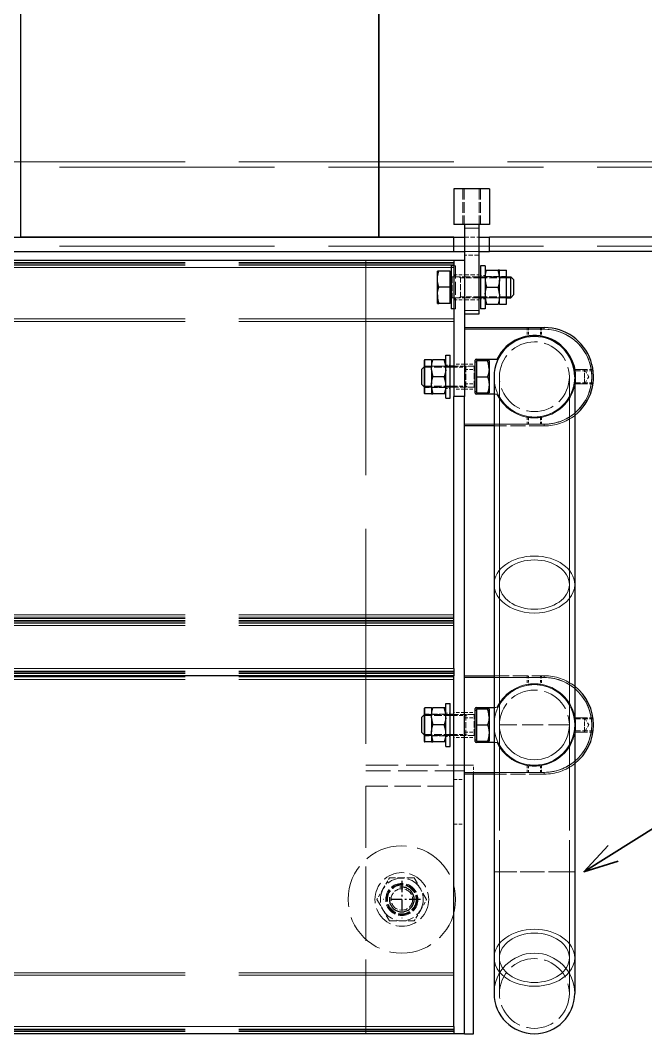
# Model space of a CAD drawing. Extents: x 5 to 836, y 5 to 589.
# Drawn here: x 312.1 to 347, y 75 to 131.6 of the extents above; entities that cross this region are included whole.
import ezdxf

# ---------------------------------------------------------------- set-up
doc = ezdxf.new("R2010")
doc.units = 0
for name, pattern in [('DASHDOT', [18.5, 12, -3, 0.5, -3]), ('DASHED', [15, 12, -3]), ('DASHSPACE', [30, 12, -18])]:
    doc.linetypes.add(name, pattern=pattern)

msp = doc.modelspace()

# ---------------------------------------------------------------- linework, layer by layer
at = {"color": 7, "lineweight": 25}
for p, q in [((312.101, 217.873), (312.101, 119.473)), ((332.091, 217.873), (332.091, 119.473)), ((332.101, 217.873), (332.101, 119.473)), ((338.291, 122.173), (336.291, 122.173)), ((336.291, 122.173), (336.291, 120.173)), ((338.291, 122.173), (338.291, 120.173)), ((338.291, 120.173), (336.291, 120.173)), ((336.891, 120.173), (336.891, 119.973)), ((337.691, 120.173), (337.691, 119.973)), ((256.291, 119.473), (336.291, 119.473)), ((332.091, 119.473), (312.101, 119.473)), ((336.291, 119.473), (332.101, 119.473)), ((336.291, 118.673), (336.291, 119.473)), ((336.291, 119.473), (336.891, 119.473)), ((336.891, 119.973), (336.891, 115.373)), ((337.691, 119.973), (337.691, 115.373)), ((337.691, 119.473), (338.291, 119.473)), ((338.291, 118.673), (338.291, 119.473)), ((520.491, 119.473), (338.291, 119.473)), ((256.291, 118.673), (336.291, 118.673)), ((336.291, 118.673), (336.891, 118.673)), ((337.691, 118.673), (338.291, 118.673)), ((521.291, 118.673), (338.291, 118.673)), ((336.291, 118.173), (256.291, 118.173)), ((336.291, 117.873), (336.141, 117.873)), ((336.141, 117.873), (336.141, 115.473)), ((336.891, 118.173), (336.291, 118.173)), ((336.291, 118.173), (336.291, 110.573)), ((336.891, 118.173), (336.891, 110.573)), ((338.041, 117.873), (337.791, 117.873)), ((337.791, 117.873), (337.791, 115.473)), ((338.041, 117.873), (338.041, 115.473)), ((335.453, 117.573), (335.373, 117.573)), ((335.373, 117.572), (335.373, 117.573)), ((335.373, 116.241), (335.373, 117.572)), ((336.081, 117.573), (335.453, 117.573)), ((336.081, 116.673), (336.081, 117.573)), ((336.141, 117.504), (336.081, 117.504)), ((337.691, 117.258), (337.791, 117.258)), ((338.041, 117.623), (338.123, 117.623)), ((338.123, 117.623), (338.759, 117.623)), ((338.841, 117.623), (338.759, 117.623)), ((338.841, 117.623), (339.206, 117.623)), ((338.841, 117.232), (338.841, 117.623)), ((338.841, 117.232), (338.841, 117.148)), ((339.241, 115.758), (339.241, 117.588)), ((339.241, 117.258), (339.466, 117.258)), ((339.466, 116.087), (339.466, 117.258)), ((339.641, 117.083), (339.466, 117.258)), ((336.081, 116.673), (335.453, 116.673)), ((336.081, 115.773), (336.081, 116.673)), ((338.123, 116.673), (338.759, 116.673)), ((338.841, 117.148), (338.841, 117.063)), ((338.841, 116.282), (338.841, 117.063)), ((339.641, 116.262), (339.641, 117.083)), ((335.373, 115.773), (335.373, 116.241)), ((337.691, 116.087), (337.791, 116.087)), ((338.841, 116.282), (338.841, 116.198)), ((338.841, 116.198), (338.841, 116.113)), ((338.841, 115.723), (338.841, 116.113)), ((339.241, 116.087), (339.466, 116.087)), ((339.641, 116.262), (339.466, 116.087)), ((335.373, 115.773), (335.453, 115.773)), ((335.373, 115.773), (335.373, 115.773)), ((336.081, 115.773), (335.453, 115.773)), ((336.141, 115.841), (336.081, 115.841)), ((338.041, 115.723), (338.123, 115.723)), ((338.123, 115.723), (338.759, 115.723)), ((338.841, 115.723), (338.759, 115.723)), ((338.841, 115.723), (339.206, 115.723)), ((336.291, 115.473), (336.141, 115.473)), ((337.691, 115.173), (336.891, 115.173)), ((337.691, 115.373), (337.691, 115.173)), ((338.041, 115.473), (337.791, 115.473)), ((336.891, 114.423), (341.341, 114.423)), ((335.841, 112.873), (336.091, 112.873)), ((335.841, 110.473), (335.841, 112.873)), ((336.091, 110.473), (336.091, 112.873)), ((334.491, 112.083), (334.641, 112.233)), ((334.641, 112.588), (334.641, 110.758)), ((335.041, 112.623), (334.676, 112.623)), ((335.041, 112.623), (335.041, 112.232)), ((335.041, 112.623), (335.123, 112.623)), ((335.041, 112.148), (335.041, 112.232)), ((335.041, 112.063), (335.041, 112.148)), ((335.759, 112.623), (335.123, 112.623)), ((335.841, 112.623), (335.759, 112.623)), ((336.291, 112.258), (336.091, 112.258)), ((337.491, 110.748), (337.491, 112.598)), ((337.491, 112.504), (337.551, 112.504)), ((337.541, 112.648), (338.676, 112.648)), ((337.551, 112.573), (338.178, 112.573)), ((337.551, 112.573), (337.551, 111.673)), ((338.258, 112.573), (338.178, 112.573)), ((338.259, 112.572), (338.258, 112.573)), ((338.259, 112.572), (338.259, 112.104)), ((338.259, 112.104), (338.259, 110.773)), ((334.491, 112.083), (334.491, 111.262)), ((335.041, 112.063), (335.041, 111.282)), ((335.759, 111.673), (335.123, 111.673)), ((337.551, 111.673), (338.178, 111.673)), ((337.551, 111.673), (337.551, 110.773)), ((338.541, 111.673), (338.541, 100.064)), ((343.041, 111.673), (343.041, 100.064)), ((334.491, 111.262), (334.641, 111.112)), ((335.041, 111.198), (335.041, 111.282)), ((335.041, 111.113), (335.041, 111.198)), ((335.041, 111.113), (335.041, 110.723)), ((336.291, 111.087), (336.091, 111.087)), ((335.041, 110.723), (334.676, 110.723)), ((335.041, 110.723), (335.123, 110.723)), ((335.759, 110.723), (335.123, 110.723)), ((335.841, 110.723), (335.759, 110.723)), ((335.841, 110.473), (336.091, 110.473)), ((336.291, 95.373), (336.291, 110.573)), ((336.891, 110.573), (336.291, 110.573)), ((336.891, 74.973), (336.891, 110.573)), ((337.491, 110.841), (337.551, 110.841)), ((338.541, 110.698), (337.541, 110.698)), ((337.551, 110.773), (338.178, 110.773)), ((338.178, 110.773), (338.258, 110.773)), ((338.259, 110.773), (338.258, 110.773)), ((338.541, 108.923), (336.891, 108.923)), ((338.541, 100.064), (338.541, 92.223)), ((343.041, 100.064), (343.041, 92.223)), ((336.291, 95.373), (336.291, 94.973)), ((336.291, 94.973), (256.291, 94.973)), ((336.291, 75.373), (336.291, 94.973)), ((336.891, 94.973), (338.541, 94.973)), ((335.841, 93.423), (336.091, 93.423)), ((335.841, 91.023), (335.841, 93.423)), ((336.091, 91.023), (336.091, 93.423)), ((334.641, 93.138), (334.641, 91.308)), ((335.041, 93.173), (334.676, 93.173)), ((335.041, 93.173), (335.041, 92.782)), ((335.041, 93.173), (335.123, 93.173)), ((335.759, 93.173), (335.123, 93.173)), ((335.841, 93.173), (335.759, 93.173)), ((337.491, 91.298), (337.491, 93.148)), ((337.491, 93.054), (337.551, 93.054)), ((337.541, 93.198), (338.541, 93.198)), ((337.551, 93.123), (338.178, 93.123)), ((337.551, 93.123), (337.551, 92.223)), ((338.258, 93.123), (338.178, 93.123)), ((338.259, 93.122), (338.258, 93.123)), ((338.259, 93.122), (338.259, 92.654)), ((334.491, 92.633), (334.641, 92.783)), ((334.491, 92.633), (334.491, 91.812)), ((335.041, 92.698), (335.041, 92.782)), ((335.041, 92.613), (335.041, 92.698)), ((335.041, 92.613), (335.041, 91.832)), ((336.291, 92.808), (336.091, 92.808)), ((338.259, 92.654), (338.259, 91.323)), ((334.491, 91.812), (334.641, 91.662)), ((335.041, 91.748), (335.041, 91.832)), ((335.041, 91.663), (335.041, 91.748)), ((335.759, 92.223), (335.123, 92.223)), ((337.551, 92.223), (338.178, 92.223)), ((337.551, 92.223), (337.551, 91.323)), ((338.541, 92.223), (338.541, 79.214)), ((343.041, 92.223), (343.041, 79.214)), ((335.041, 91.273), (334.676, 91.273)), ((335.041, 91.663), (335.041, 91.273)), ((335.041, 91.273), (335.123, 91.273)), ((335.759, 91.273), (335.123, 91.273)), ((335.841, 91.273), (335.759, 91.273)), ((336.291, 91.637), (336.091, 91.637)), ((337.491, 91.391), (337.551, 91.391)), ((338.541, 91.248), (337.541, 91.248)), ((337.551, 91.323), (338.178, 91.323)), ((338.178, 91.323), (338.258, 91.323)), ((338.259, 91.323), (338.258, 91.323)), ((335.841, 91.023), (336.091, 91.023)), ((338.541, 89.473), (336.891, 89.473)), ((337.391, 74.973), (337.391, 89.473)), ((338.541, 79.214), (338.541, 77.223)), ((343.041, 79.214), (343.041, 77.223)), ((336.291, 75.373), (336.291, 74.973)), ((336.291, 74.973), (256.291, 74.973)), ((336.891, 74.973), (336.291, 74.973)), ((336.891, 74.973), (337.391, 74.973))]:
    msp.add_line(p, q, dxfattribs=at)
at = {"color": 7, "linetype": 'DASHED', "lineweight": 9}
for p, q in [((516.291, 123.673), (76.291, 123.673)), ((521.291, 123.373), (171.291, 123.373)), ((521.291, 118.973), (171.291, 118.973)), ((336.291, 118.056), (256.291, 118.056)), ((336.291, 117.973), (256.291, 117.973)), ((336.291, 117.914), (256.291, 117.914)), ((336.291, 117.773), (256.291, 117.773)), ((331.391, 118.173), (331.391, 88.808)), ((336.291, 114.909), (256.291, 114.909)), ((336.291, 114.768), (256.291, 114.768)), ((338.841, 100.064), (338.841, 79.214)), ((342.741, 100.064), (342.741, 79.214)), ((336.291, 98.378), (256.291, 98.378)), ((336.291, 98.237), (256.291, 98.237)), ((336.291, 98.173), (256.291, 98.173)), ((336.291, 98.056), (256.291, 98.056)), ((336.291, 97.973), (256.291, 97.973)), ((336.291, 97.914), (256.291, 97.914)), ((336.291, 97.773), (256.291, 97.773)), ((336.291, 97.773), (256.291, 97.773)), ((336.291, 95.373), (256.291, 95.373)), ((336.291, 95.231), (256.291, 95.231)), ((336.291, 95.173), (256.291, 95.173)), ((336.291, 95.09), (256.291, 95.09)), ((336.291, 94.909), (256.291, 94.909)), ((336.291, 94.768), (256.291, 94.768)), ((336.291, 78.378), (256.291, 78.378)), ((336.291, 78.237), (256.291, 78.237)), ((336.291, 75.373), (256.291, 75.373)), ((336.291, 75.231), (256.291, 75.231)), ((336.291, 75.173), (256.291, 75.173)), ((336.291, 75.09), (256.291, 75.09))]:
    msp.add_line(p, q, dxfattribs=at)
at = {"color": 7, "linetype": 'DASHED', "lineweight": 9, "ltscale": 0.05}
for p, q in [((336.791, 122.173), (336.791, 120.173)), ((336.872, 122.173), (336.872, 120.173)), ((337.71, 122.173), (337.71, 120.173)), ((337.791, 122.173), (337.791, 120.173))]:
    msp.add_line(p, q, dxfattribs=at)
at = {"color": 7, "linetype": 'DASHED', "lineweight": 9, "ltscale": 0.02}
for p, q in [((337.691, 119.973), (336.891, 119.973)), ((336.891, 119.473), (337.691, 119.473)), ((336.891, 118.673), (337.691, 118.673)), ((337.691, 118.673), (336.891, 118.673)), ((337.691, 118.473), (336.891, 118.473)), ((336.891, 117.373), (337.691, 117.373)), ((336.891, 117.373), (337.691, 117.373)), ((336.891, 115.973), (337.691, 115.973)), ((336.891, 115.973), (337.691, 115.973)), ((337.691, 115.373), (336.891, 115.373))]:
    msp.add_line(p, q, dxfattribs=at)
at = {"color": 7, "lineweight": 9}
for p, q in [((337.691, 119.973), (336.891, 119.973)), ((336.141, 117.773), (256.441, 117.773)), ((337.791, 117.2), (337.691, 117.2)), ((339.206, 115.723), (339.206, 117.623)), ((339.466, 117.2), (339.241, 117.2)), ((339.524, 117.2), (339.466, 117.2)), ((337.791, 116.146), (337.691, 116.146)), ((339.466, 116.146), (339.241, 116.146)), ((339.524, 116.146), (339.466, 116.146)), ((337.691, 115.373), (336.891, 115.373)), ((341.341, 114.423), (341.341, 114.323)), ((336.891, 114.323), (341.341, 114.323)), ((334.607, 112.2), (334.641, 112.2)), ((334.676, 112.623), (334.676, 110.723)), ((336.091, 112.2), (336.291, 112.2)), ((334.607, 111.146), (334.641, 111.146)), ((336.091, 111.146), (336.291, 111.146)), ((338.541, 109.023), (336.891, 109.023)), ((336.291, 95.373), (256.291, 95.373)), ((336.891, 94.873), (338.541, 94.873)), ((334.676, 93.173), (334.676, 91.273)), ((334.607, 92.75), (334.641, 92.75)), ((336.091, 92.75), (336.291, 92.75)), ((334.607, 91.696), (334.641, 91.696)), ((336.091, 91.696), (336.291, 91.696)), ((338.541, 89.573), (336.891, 89.573)), ((336.291, 75.373), (256.291, 75.373))]:
    msp.add_line(p, q, dxfattribs=at)
at = {"color": 7, "linetype": 'DASHED', "lineweight": 9, "ltscale": 0.00375}
msp.add_line((336.291, 117.773), (336.141, 117.773), dxfattribs=at)
at = {"color": 7, "linetype": 'DASHED', "lineweight": 9, "ltscale": 0.0025}
for p, q in [((336.391, 117.873), (336.291, 117.873)), ((336.391, 115.473), (336.291, 115.473)), ((341.341, 114.423), (341.341, 114.323)), ((341.341, 108.923), (341.341, 109.023)), ((341.341, 108.923), (341.341, 109.023)), ((341.341, 94.973), (341.341, 94.873)), ((341.341, 94.973), (341.341, 94.873)), ((341.341, 89.473), (341.341, 89.573)), ((341.341, 89.473), (341.341, 89.573))]:
    msp.add_line(p, q, dxfattribs=at)
at = {"color": 7, "linetype": 'DASHED', "lineweight": 9, "ltscale": 0.06}
msp.add_line((336.391, 117.873), (336.391, 115.473), dxfattribs=at)
at = {"color": 7, "linetype": 'DASHED', "lineweight": 9, "ltscale": 0.00625}
for p, q in [((336.391, 117.323), (336.141, 117.323)), ((338.041, 117.323), (337.791, 117.323)), ((336.391, 116.023), (336.141, 116.023)), ((338.041, 116.023), (337.791, 116.023)), ((335.841, 112.323), (336.091, 112.323)), ((335.841, 111.023), (336.091, 111.023)), ((335.841, 92.873), (336.091, 92.873)), ((335.841, 91.573), (336.091, 91.573))]:
    msp.add_line(p, q, dxfattribs=at)
at = {"color": 7, "linetype": 'DASHED', "lineweight": 9, "ltscale": 0.029268}
for p, q in [((336.201, 117.258), (336.201, 116.087)), ((336.201, 117.258), (336.201, 116.087)), ((339.466, 116.087), (339.466, 117.258)), ((334.666, 112.258), (334.666, 111.087)), ((334.666, 112.258), (334.666, 111.087)), ((337.431, 111.087), (337.431, 112.258)), ((337.431, 111.087), (337.431, 112.258)), ((334.666, 92.808), (334.666, 91.637)), ((334.666, 92.808), (334.666, 91.637)), ((337.431, 91.637), (337.431, 92.808)), ((337.431, 91.637), (337.431, 92.808))]:
    msp.add_line(p, q, dxfattribs=at)
at = {"color": 7, "linetype": 'DASHED', "lineweight": 9, "ltscale": 0.03725}
for p, q in [((336.201, 117.258), (337.691, 117.258)), ((336.201, 116.087), (337.691, 116.087))]:
    msp.add_line(p, q, dxfattribs=at)
at = {"color": 7, "linetype": 'DASHED', "lineweight": 9, "ltscale": 0.015}
for p, q in [((336.291, 117.373), (336.891, 117.373)), ((336.291, 117.373), (336.891, 117.373)), ((336.291, 115.973), (336.891, 115.973)), ((336.291, 115.973), (336.891, 115.973)), ((336.891, 112.373), (336.291, 112.373)), ((336.891, 112.373), (336.291, 112.373)), ((336.891, 112.373), (337.491, 112.373)), ((336.891, 112.373), (337.491, 112.373)), ((336.891, 112.073), (337.491, 112.073)), ((336.891, 110.973), (336.291, 110.973)), ((336.891, 110.973), (336.291, 110.973)), ((336.891, 111.273), (337.491, 111.273)), ((336.891, 110.973), (337.491, 110.973)), ((336.891, 110.973), (337.491, 110.973)), ((336.891, 92.923), (336.291, 92.923)), ((336.891, 92.923), (336.291, 92.923)), ((336.891, 92.923), (337.491, 92.923)), ((336.891, 92.923), (337.491, 92.923)), ((336.891, 92.623), (337.491, 92.623)), ((336.891, 91.823), (337.491, 91.823)), ((336.891, 91.523), (336.291, 91.523)), ((336.891, 91.523), (336.291, 91.523)), ((336.891, 91.523), (337.491, 91.523)), ((336.891, 91.523), (337.491, 91.523)), ((336.291, 89.181), (336.891, 89.181)), ((336.291, 86.681), (336.891, 86.681))]:
    msp.add_line(p, q, dxfattribs=at)
at = {"color": 7, "linetype": 'DASHED', "lineweight": 9, "ltscale": 0.002927}
for p, q in [((336.671, 117.2), (336.569, 117.258)), ((336.671, 117.2), (336.569, 117.258)), ((336.671, 116.146), (336.569, 116.087)), ((336.671, 116.146), (336.569, 116.087)), ((336.961, 112.2), (337.062, 112.258)), ((336.961, 112.2), (337.062, 112.258)), ((336.961, 111.146), (337.062, 111.087)), ((336.961, 111.146), (337.062, 111.087)), ((336.961, 92.75), (337.062, 92.808)), ((336.961, 92.75), (337.062, 92.808)), ((336.961, 91.696), (337.062, 91.637)), ((336.961, 91.696), (337.062, 91.637))]:
    msp.add_line(p, q, dxfattribs=at)
at = {"color": 7, "linetype": 'DASHED', "lineweight": 9, "ltscale": 0.001791}
for p, q in [((336.671, 117.186), (336.671, 117.258)), ((336.961, 111.159), (336.961, 111.087)), ((336.961, 91.709), (336.961, 91.637))]:
    msp.add_line(p, q, dxfattribs=at)
at = {"color": 7, "linetype": 'DASHED', "lineweight": 9, "ltscale": 0.0255}
for p, q in [((337.691, 117.2), (336.671, 117.2)), ((337.691, 116.146), (336.671, 116.146))]:
    msp.add_line(p, q, dxfattribs=at)
at = {"color": 7, "linetype": 'DASHED', "lineweight": 9, "ltscale": 0.03625}
for p, q in [((337.791, 117.258), (339.241, 117.258)), ((339.241, 117.2), (337.791, 117.2)), ((339.241, 116.146), (337.791, 116.146)), ((337.791, 116.087), (339.241, 116.087))]:
    msp.add_line(p, q, dxfattribs=at)
at = {"color": 7, "linetype": 'DASHED', "lineweight": 9, "ltscale": 0.03}
for p, q in [((338.041, 117.273), (339.241, 117.273)), ((338.041, 116.073), (339.241, 116.073)), ((335.841, 112.273), (334.641, 112.273)), ((335.841, 111.073), (334.641, 111.073)), ((335.841, 92.823), (334.641, 92.823)), ((335.841, 91.623), (334.641, 91.623))]:
    msp.add_line(p, q, dxfattribs=at)
at = {"color": 7, "linetype": 'DASHED', "lineweight": 9, "ltscale": 0.011875}
for p, q in [((338.841, 117.148), (338.841, 117.623)), ((338.841, 115.723), (338.841, 116.198)), ((335.041, 112.623), (335.041, 112.148)), ((335.041, 111.198), (335.041, 110.723)), ((335.041, 93.173), (335.041, 92.698)), ((335.041, 91.748), (335.041, 91.273))]:
    msp.add_line(p, q, dxfattribs=at)
at = {"color": 7, "linetype": 'DASHED', "lineweight": 9, "ltscale": 0.0475}
for p, q in [((339.206, 115.723), (339.206, 117.623)), ((334.676, 112.623), (334.676, 110.723)), ((334.676, 93.173), (334.676, 91.273))]:
    msp.add_line(p, q, dxfattribs=at)
at = {"color": 7, "linetype": 'DASHED', "lineweight": 9, "ltscale": 0.015685}
msp.add_line((336.081, 116.673), (335.453, 116.673), dxfattribs=at)
at = {"color": 7, "linetype": 'DASHED', "lineweight": 9, "ltscale": 0.027477}
for p, q in [((336.671, 116.087), (336.671, 117.186)), ((336.961, 112.258), (336.961, 111.159)), ((336.961, 92.808), (336.961, 91.709))]:
    msp.add_line(p, q, dxfattribs=at)
at = {"color": 7, "linetype": 'DASHED', "lineweight": 9, "ltscale": 0.015901}
for p, q in [((338.123, 116.673), (338.759, 116.673)), ((335.759, 111.673), (335.123, 111.673)), ((335.759, 92.223), (335.123, 92.223))]:
    msp.add_line(p, q, dxfattribs=at)
at = {"color": 7, "linetype": 'DASHED', "lineweight": 9, "ltscale": 0.012126}
for p, q in [((340.391, 114.423), (340.391, 113.938)), ((341.191, 114.423), (341.191, 113.938)), ((340.391, 109.408), (340.391, 108.923)), ((341.191, 109.408), (341.191, 108.923)), ((340.391, 94.973), (340.391, 94.488)), ((341.191, 94.973), (341.191, 94.488)), ((340.391, 89.958), (340.391, 89.473)), ((341.191, 89.958), (341.191, 89.473))]:
    msp.add_line(p, q, dxfattribs=at)
at = {"color": 7, "linetype": 'DASHED', "lineweight": 9, "ltscale": 0.011854}
for p, q in [((340.458, 114.423), (340.458, 113.949)), ((341.123, 114.423), (341.123, 113.949)), ((340.458, 94.973), (340.458, 94.499)), ((341.123, 94.973), (341.123, 94.499))]:
    msp.add_line(p, q, dxfattribs=at)
at = {"color": 7, "linetype": 'DASHED', "lineweight": 9, "ltscale": 0.11125}
for p, q in [((341.341, 114.323), (336.891, 114.323)), ((341.341, 109.023), (336.891, 109.023)), ((341.341, 94.873), (336.891, 94.873)), ((341.341, 89.573), (336.891, 89.573))]:
    msp.add_line(p, q, dxfattribs=at)
at = {"color": 7, "linetype": 'DASHED', "lineweight": 9, "ltscale": 5.80737e-05}
for p, q in [((340.391, 113.938), (340.393, 113.938)), ((341.191, 113.938), (341.188, 113.938))]:
    msp.add_line(p, q, dxfattribs=at)
at = {"color": 7, "linetype": 'DASHED', "lineweight": 9, "ltscale": 0.000883668}
msp.add_line((334.641, 112.233), (334.666, 112.258), dxfattribs=at)
at = {"color": 7, "linetype": 'DASHED', "lineweight": 9, "ltscale": 0.000624084}
for p, q in [((334.641, 112.2), (334.666, 112.2)), ((334.641, 111.146), (334.666, 111.146)), ((334.641, 92.75), (334.666, 92.75)), ((334.641, 91.696), (334.666, 91.696))]:
    msp.add_line(p, q, dxfattribs=at)
at = {"color": 7, "linetype": 'DASHED', "lineweight": 9, "ltscale": 0.035625}
for p, q in [((336.091, 112.258), (334.666, 112.258)), ((334.666, 112.2), (336.091, 112.2)), ((334.666, 111.146), (336.091, 111.146)), ((336.091, 111.087), (334.666, 111.087)), ((336.091, 92.808), (334.666, 92.808)), ((334.666, 92.75), (336.091, 92.75)), ((334.666, 91.696), (336.091, 91.696)), ((336.091, 91.637), (334.666, 91.637))]:
    msp.add_line(p, q, dxfattribs=at)
at = {"color": 7, "linetype": 'DASHED', "lineweight": 9, "ltscale": 0.0285}
for p, q in [((337.431, 112.258), (336.291, 112.258)), ((337.431, 111.087), (336.291, 111.087)), ((337.431, 92.808), (336.291, 92.808)), ((337.431, 91.637), (336.291, 91.637))]:
    msp.add_line(p, q, dxfattribs=at)
at = {"color": 7, "linetype": 'DASHED', "lineweight": 9, "ltscale": 0.01675}
for p, q in [((336.291, 112.2), (336.961, 112.2)), ((336.291, 111.146), (336.961, 111.146)), ((336.291, 92.75), (336.961, 92.75)), ((336.291, 91.696), (336.961, 91.696))]:
    msp.add_line(p, q, dxfattribs=at)
at = {"color": 7, "linetype": 'DASHED', "lineweight": 9, "ltscale": 0.015684}
for p, q in [((337.551, 111.673), (338.178, 111.673)), ((337.551, 92.223), (338.178, 92.223))]:
    msp.add_line(p, q, dxfattribs=at)
at = {"color": 7, "linetype": 'DASHED', "lineweight": 9, "ltscale": 0.290208}
for p, q in [((338.841, 111.673), (338.841, 100.064)), ((342.741, 111.673), (342.741, 100.064))]:
    msp.add_line(p, q, dxfattribs=at)
at = {"color": 7, "linetype": 'DASHED', "lineweight": 9, "ltscale": 0.013376}
for p, q in [((343.056, 112.073), (343.591, 112.073)), ((343.056, 111.273), (343.591, 111.273)), ((343.056, 92.623), (343.591, 92.623)), ((343.056, 91.823), (343.591, 91.823))]:
    msp.add_line(p, q, dxfattribs=at)
at = {"color": 7, "linetype": 'DASHED', "lineweight": 9, "ltscale": 0.025145}
for p, q in [((343.056, 112.073), (344.061, 112.073)), ((343.056, 111.273), (344.061, 111.273)), ((343.056, 92.623), (344.061, 92.623)), ((343.056, 91.823), (344.061, 91.823))]:
    msp.add_line(p, q, dxfattribs=at)
at = {"color": 7, "linetype": 'DASHED', "lineweight": 9, "ltscale": 0.0251}
for p, q in [((343.067, 112.005), (344.071, 112.005)), ((343.067, 111.34), (344.071, 111.34)), ((343.067, 92.555), (344.071, 92.555)), ((343.067, 91.89), (344.071, 91.89))]:
    msp.add_line(p, q, dxfattribs=at)
at = {"color": 7, "linetype": 'DASHED', "lineweight": 9, "ltscale": 0.018776}
for p, q in [((343.591, 111.322), (343.591, 112.073)), ((343.591, 111.273), (343.591, 112.024)), ((343.591, 91.872), (343.591, 92.623)), ((343.591, 91.823), (343.591, 92.574))]:
    msp.add_line(p, q, dxfattribs=at)
at = {"color": 7, "linetype": 'DASHED', "lineweight": 9, "ltscale": 0.011547}
for p, q in [((343.822, 111.673), (343.591, 112.073)), ((343.822, 111.673), (343.591, 111.273)), ((343.822, 92.223), (343.591, 92.623)), ((343.822, 92.223), (343.591, 91.823))]:
    msp.add_line(p, q, dxfattribs=at)
at = {"color": 7, "linetype": 'DASHED', "lineweight": 9, "ltscale": 0.000883937}
msp.add_line((334.641, 111.112), (334.666, 111.087), dxfattribs=at)
at = {"color": 7, "linetype": 'DASHED', "lineweight": 9, "ltscale": 0.003383}
for p, q in [((338.676, 110.698), (338.541, 110.698)), ((338.541, 93.198), (338.676, 93.198)), ((338.676, 91.248), (338.541, 91.248))]:
    msp.add_line(p, q, dxfattribs=at)
at = {"color": 7, "linetype": 'DASHED', "lineweight": 9, "ltscale": 0.430125}
for p, q in [((338.841, 110.55), (338.841, 93.345)), ((342.741, 110.55), (342.741, 93.345))]:
    msp.add_line(p, q, dxfattribs=at)
at = {"color": 7, "linetype": 'DASHED', "lineweight": 9, "ltscale": 0.011853}
for p, q in [((340.458, 109.397), (340.458, 108.923)), ((341.123, 109.397), (341.123, 108.923)), ((340.458, 89.947), (340.458, 89.473)), ((341.123, 89.947), (341.123, 89.473))]:
    msp.add_line(p, q, dxfattribs=at)
at = {"color": 7, "linetype": 'DASHED', "lineweight": 9, "ltscale": 0.07}
for p, q in [((341.341, 109.023), (338.541, 109.023)), ((341.341, 108.923), (338.541, 108.923)), ((338.541, 94.973), (341.341, 94.973)), ((338.541, 94.873), (341.341, 94.873)), ((341.341, 89.573), (338.541, 89.573)), ((341.341, 89.473), (338.541, 89.473))]:
    msp.add_line(p, q, dxfattribs=at)
at = {"color": 7, "linetype": 'DASHED', "lineweight": 9, "ltscale": 0.001951}
for p, q in [((336.291, 95.295), (336.291, 95.373)), ((336.291, 75.295), (336.291, 75.373))]:
    msp.add_line(p, q, dxfattribs=at)
at = {"color": 7, "linetype": 'DASHED', "lineweight": 9, "ltscale": 0.00019207}
for p, q in [((336.291, 94.973), (336.291, 94.98)), ((336.291, 74.973), (336.291, 74.98))]:
    msp.add_line(p, q, dxfattribs=at)
at = {"color": 7, "linetype": 'DASHED', "lineweight": 9, "ltscale": 0.000883803}
for p, q in [((334.641, 92.783), (334.666, 92.808)), ((334.641, 91.662), (334.666, 91.637))]:
    msp.add_line(p, q, dxfattribs=at)
at = {"color": 7, "linetype": 'DASHED', "lineweight": 9, "ltscale": 0.097501}
for p, q in [((342.741, 92.223), (338.841, 92.223)), ((342.741, 92.223), (338.841, 92.223)), ((342.741, 84.023), (338.841, 84.023)), ((342.741, 84.023), (338.841, 84.023))]:
    msp.add_line(p, q, dxfattribs=at)
at = {"color": 7, "linetype": 'DASHED', "lineweight": 9, "ltscale": 0.176938}
for p, q in [((338.841, 91.1), (338.841, 84.023)), ((342.741, 91.1), (342.741, 84.023))]:
    msp.add_line(p, q, dxfattribs=at)
at = {"color": 7, "linetype": 'DASHED', "lineweight": 9, "ltscale": 0.15}
msp.add_line((331.391, 89.973), (337.391, 89.973), dxfattribs=at)
at = {"color": 7, "linetype": 'DASHED', "lineweight": 9, "ltscale": 0.1375}
msp.add_line((336.891, 89.657), (331.391, 89.657), dxfattribs=at)
at = {"color": 7, "linetype": 'DASHED', "lineweight": 9, "ltscale": 0.0125}
msp.add_line((337.391, 89.473), (337.391, 89.973), dxfattribs=at)
at = {"color": 7, "linetype": 'DASHED', "lineweight": 9, "ltscale": 0.345893}
msp.add_line((331.391, 74.973), (331.391, 88.808), dxfattribs=at)
at = {"color": 7, "linetype": 'DASHED', "lineweight": 9, "ltscale": 0.1225}
msp.add_line((336.291, 88.808), (331.391, 88.808), dxfattribs=at)
at = {"color": 7, "linetype": 'DASHED', "lineweight": 9, "ltscale": 0.1125}
msp.add_line((343.041, 84.023), (338.541, 84.023), dxfattribs=at)
msp.add_line((343.041, 84.023), (338.541, 84.023), dxfattribs=at)
at = {"color": 7, "linetype": 'DASHED', "lineweight": 9, "ltscale": 0.17}
for p, q in [((338.841, 84.023), (338.841, 77.223)), ((342.741, 84.023), (342.741, 77.223))]:
    msp.add_line(p, q, dxfattribs=at)
at = {"color": 7, "linetype": 'DASHED', "lineweight": 9, "ltscale": 0.018028}
for p, q in [((332.337, 83.048), (332.698, 83.673)), ((334.444, 81.897), (334.084, 81.273))]:
    msp.add_line(p, q, dxfattribs=at)
at = {"color": 7, "linetype": 'DASHED', "lineweight": 9, "ltscale": 0.034641}
for p, q in [((334.084, 83.673), (332.698, 83.673)), ((334.776, 82.473), (334.084, 83.673)), ((332.005, 82.473), (332.698, 81.273)), ((332.698, 81.273), (334.084, 81.273))]:
    msp.add_line(p, q, dxfattribs=at)
at = {"color": 7, "linetype": 'DASHDOT', "lineweight": 25, "ltscale": 0.052}
for p, q in [((333.391, 83.513), (333.391, 81.433)), ((334.431, 82.473), (332.351, 82.473))]:
    msp.add_line(p, q, dxfattribs=at)
at = {"color": 7, "linetype": 'DASHED', "lineweight": 9, "ltscale": 0.016612}
msp.add_line((332.337, 83.048), (332.005, 82.473), dxfattribs=at)
at = {"color": 7, "linetype": 'DASHED', "lineweight": 9, "ltscale": 0.016613}
msp.add_line((334.444, 81.897), (334.776, 82.473), dxfattribs=at)
at = {"color": 7, "linetype": 'DASHED', "lineweight": 9, "ltscale": 0.049792}
for p, q in [((338.841, 79.214), (338.841, 77.223)), ((342.741, 79.214), (342.741, 77.223))]:
    msp.add_line(p, q, dxfattribs=at)
at = {"color": 7, "linetype": 'DASHED', "lineweight": 9}
for points in [[(335.373, 117.104), (335.38, 117.248), (335.405, 117.401), (335.453, 117.573)], [(338.041, 117.232), (338.059, 117.377), (338.123, 117.623)], [(338.841, 117.232), (338.823, 117.377), (338.759, 117.623)], [(335.373, 117.104), (335.382, 116.974), (335.407, 116.834), (335.453, 116.673)], [(335.453, 116.673), (335.41, 116.524), (335.385, 116.391), (335.373, 116.224), (335.385, 116.057), (335.41, 115.924), (335.453, 115.773)], [(338.041, 117.063), (338.059, 116.919), (338.123, 116.673)], [(338.041, 116.282), (338.059, 116.427), (338.123, 116.673)], [(338.841, 117.063), (338.823, 116.919), (338.759, 116.673)], [(338.841, 116.282), (338.823, 116.427), (338.759, 116.673)], [(338.041, 116.113), (338.059, 115.969), (338.123, 115.723)], [(338.841, 116.113), (338.823, 115.969), (338.759, 115.723)], [(335.041, 112.232), (335.059, 112.377), (335.123, 112.623)], [(335.841, 112.232), (335.823, 112.377), (335.759, 112.623)], [(338.178, 111.673), (338.221, 111.822), (338.246, 111.954), (338.258, 112.121), (338.247, 112.288), (338.221, 112.422), (338.178, 112.573)], [(335.041, 112.063), (335.059, 111.919), (335.123, 111.673)], [(335.041, 111.282), (335.059, 111.427), (335.123, 111.673)], [(335.841, 112.063), (335.823, 111.919), (335.759, 111.673)], [(335.841, 111.282), (335.823, 111.427), (335.759, 111.673)], [(338.258, 111.241), (338.249, 111.372), (338.224, 111.511), (338.178, 111.673)], [(335.041, 111.113), (335.059, 110.969), (335.123, 110.723)], [(335.841, 111.113), (335.823, 110.969), (335.759, 110.723)], [(338.258, 111.241), (338.252, 111.097), (338.226, 110.945), (338.178, 110.773)], [(335.041, 92.782), (335.059, 92.927), (335.123, 93.173)], [(335.841, 92.782), (335.823, 92.927), (335.759, 93.173)], [(338.178, 92.223), (338.221, 92.372), (338.246, 92.504), (338.258, 92.671), (338.247, 92.838), (338.221, 92.972), (338.178, 93.123)], [(335.041, 92.613), (335.059, 92.469), (335.123, 92.223)], [(335.841, 92.613), (335.823, 92.469), (335.759, 92.223)], [(335.041, 91.832), (335.059, 91.977), (335.123, 92.223)], [(335.841, 91.832), (335.823, 91.977), (335.759, 92.223)], [(338.258, 91.791), (338.249, 91.922), (338.224, 92.061), (338.178, 92.223)], [(338.258, 91.791), (338.252, 91.647), (338.226, 91.495), (338.178, 91.323)], [(335.041, 91.663), (335.059, 91.519), (335.123, 91.273)], [(335.841, 91.663), (335.823, 91.519), (335.759, 91.273)]]:
    msp.add_lwpolyline(points, dxfattribs=at)
at = {"color": 7, "lineweight": 25}
for points in [[(335.453, 116.673), (335.41, 116.822), (335.385, 116.954), (335.373, 117.121), (335.385, 117.288), (335.41, 117.422), (335.453, 117.573)], [(338.041, 117.232), (338.059, 117.377), (338.123, 117.623)], [(338.841, 117.232), (338.823, 117.377), (338.759, 117.623)], [(335.373, 116.241), (335.382, 116.372), (335.407, 116.511), (335.453, 116.673)], [(338.041, 117.063), (338.059, 116.919), (338.123, 116.673)], [(338.041, 116.282), (338.059, 116.427), (338.123, 116.673)], [(338.841, 117.063), (338.823, 116.919), (338.759, 116.673)], [(338.841, 116.282), (338.823, 116.427), (338.759, 116.673)], [(335.373, 116.241), (335.38, 116.097), (335.405, 115.945), (335.453, 115.773)], [(338.041, 116.113), (338.059, 115.969), (338.123, 115.723)], [(338.841, 116.113), (338.823, 115.969), (338.759, 115.723)], [(335.041, 112.232), (335.059, 112.377), (335.123, 112.623)], [(335.841, 112.232), (335.823, 112.377), (335.759, 112.623)], [(338.258, 112.104), (338.252, 112.248), (338.226, 112.401), (338.178, 112.573)], [(338.258, 112.104), (338.249, 111.974), (338.224, 111.834), (338.178, 111.673)], [(335.041, 112.063), (335.059, 111.919), (335.123, 111.673)], [(335.041, 111.282), (335.059, 111.427), (335.123, 111.673)], [(335.841, 112.063), (335.823, 111.919), (335.759, 111.673)], [(335.841, 111.282), (335.823, 111.427), (335.759, 111.673)], [(338.178, 111.673), (338.221, 111.524), (338.246, 111.391), (338.258, 111.224), (338.247, 111.057), (338.221, 110.924), (338.178, 110.773)], [(335.041, 111.113), (335.059, 110.969), (335.123, 110.723)], [(335.841, 111.113), (335.823, 110.969), (335.759, 110.723)], [(335.041, 92.782), (335.059, 92.927), (335.123, 93.173)], [(335.841, 92.782), (335.823, 92.927), (335.759, 93.173)], [(338.258, 92.654), (338.252, 92.798), (338.226, 92.951), (338.178, 93.123)], [(335.041, 92.613), (335.059, 92.469), (335.123, 92.223)], [(335.841, 92.613), (335.823, 92.469), (335.759, 92.223)], [(338.258, 92.654), (338.249, 92.524), (338.224, 92.384), (338.178, 92.223)], [(335.041, 91.832), (335.059, 91.977), (335.123, 92.223)], [(335.841, 91.832), (335.823, 91.977), (335.759, 92.223)], [(338.178, 92.223), (338.221, 92.074), (338.246, 91.941), (338.258, 91.774), (338.247, 91.607), (338.221, 91.474), (338.178, 91.323)], [(335.041, 91.663), (335.059, 91.519), (335.123, 91.273)], [(335.841, 91.663), (335.823, 91.519), (335.759, 91.273)]]:
    msp.add_lwpolyline(points, dxfattribs=at)
at = {"color": 7, "lineweight": 35}
for points in [[(343.554, 84.023), (360.291, 94.519)], [(344.916, 85.488), (343.554, 84.023), (345.466, 84.611)]]:
    msp.add_lwpolyline(points, dxfattribs=at)
at = {"color": 7, "linetype": 'DASHED', "lineweight": 9, "ltscale": 0.13}
for centre in [(340.791, 111.673), (340.791, 92.223), (340.791, 77.223)]:
    msp.add_circle(centre, 1.95, dxfattribs=at)
at = {"color": 7, "linetype": 'DASHED', "lineweight": 9, "ltscale": 0.15}
msp.add_circle((340.791, 92.223), 2.25, dxfattribs=at)
at = {"color": 7, "linetype": 'DASHED', "lineweight": 9, "ltscale": 0.2}
msp.add_circle((333.391, 82.473), 3, dxfattribs=at)
at = {"color": 7, "linetype": 'DASHED', "lineweight": 9, "ltscale": 0.1}
msp.add_circle((333.391, 82.473), 1.5, dxfattribs=at)
at = {"color": 7, "linetype": 'DASHED', "lineweight": 9, "ltscale": 0.079801}
msp.add_circle((333.391, 82.473), 1.197, dxfattribs=at)
msp.add_circle((333.391, 82.473), 1.197, dxfattribs=at)
at = {"color": 7, "linetype": 'DASHED', "lineweight": 9, "ltscale": 0.06}
msp.add_circle((333.391, 82.473), 0.9, dxfattribs=at)
at = {"color": 7, "linetype": 'DASHED', "lineweight": 9, "ltscale": 0.056667}
msp.add_circle((333.391, 82.473), 0.85, dxfattribs=at)
at = {"color": 7, "linetype": 'DASHED', "lineweight": 9, "ltscale": 0.055}
msp.add_circle((333.391, 82.473), 0.825, dxfattribs=at)
at = {"color": 7, "linetype": 'DASHED', "lineweight": 9, "ltscale": 0.053333}
msp.add_circle((333.391, 82.473), 0.8, dxfattribs=at)
msp.add_circle((333.391, 82.473), 0.8, dxfattribs=at)
at = {"color": 7, "linetype": 'DASHED', "lineweight": 9, "ltscale": 0.04}
msp.add_circle((333.391, 82.473), 0.6, dxfattribs=at)
at = {"color": 7, "linetype": 'DASHED', "lineweight": 9}
for centre, radius, start, end in [((336.201, 117.318), 0.06, 180, 270), ((336.201, 116.027), 0.06, 90, 180), ((341.341, 111.673), 2.65, 270, 90), ((337.431, 112.318), 0.06, 270, 360), ((340.791, 111.673), 2.25, 180, 360), ((340.791, 111.673), 2.25, 180, 0), ((337.431, 111.027), 0.06, 0, 90), ((340.791, 111.673), 2.3, 205.8598, 348.0312), ((338.676, 110.648), 0.05, 25.8598, 90), ((340.791, 111.673), 2.25, 209.9264, 330.0736), ((340.791, 111.673), 2.3, 259.986, 278.7789), ((340.791, 111.673), 2.3, 261.2211, 280.014), ((341.341, 111.673), 2.65, 270, 309.9045), ((341.341, 111.673), 2.75, 270, 308.1835), ((341.341, 92.223), 2.75, 51.8165, 90), ((341.341, 92.223), 2.65, 50.0955, 90), ((341.341, 92.223), 2.65, 270, 90), ((340.791, 92.223), 2.25, 360, 180), ((340.791, 92.223), 2.3, 11.9687, 154.1402), ((340.791, 92.223), 2.25, 29.9264, 150.0736), ((340.791, 92.223), 2.3, 81.2211, 100.014), ((340.791, 92.223), 2.3, 79.986, 98.7789), ((337.431, 92.868), 0.06, 270, 360), ((338.676, 93.248), 0.05, 270, 334.1402), ((340.791, 92.223), 2.25, 180, 360), ((340.791, 92.223), 2.3, 205.8598, 348.0313), ((340.791, 92.223), 1.95, 180, 360), ((337.431, 91.577), 0.06, 0, 90), ((338.676, 91.198), 0.05, 25.8598, 90), ((340.791, 92.223), 2.25, 209.9264, 330.0736), ((341.341, 92.223), 2.65, 270, 309.9045), ((341.341, 92.223), 2.75, 270, 308.1835), ((340.791, 92.223), 2.3, 259.986, 278.7789), ((340.791, 92.223), 2.3, 261.2211, 280.014), ((340.791, 77.223), 2.25, 0, 180)]:
    msp.add_arc(centre, radius, start, end, dxfattribs=at)
at = {"color": 7, "lineweight": 25}
for centre, radius, start, end in [((339.206, 117.588), 0.035, 0, 90), ((339.206, 115.758), 0.035, 270, 360), ((341.341, 111.673), 2.75, 308.1835, 90), ((340.791, 111.673), 2.25, 0, 180), ((340.791, 111.673), 2.3, 348.0312, 154.1402), ((338.676, 112.698), 0.05, 270, 334.1402), ((334.676, 112.588), 0.035, 90, 180), ((337.541, 112.598), 0.05, 90, 180), ((334.676, 110.758), 0.035, 180, 270), ((337.541, 110.748), 0.05, 180, 270), ((341.341, 92.223), 2.75, 308.1835, 51.8165), ((334.676, 93.138), 0.035, 90, 180), ((337.541, 93.148), 0.05, 90, 180), ((340.791, 92.223), 2.3, 348.0313, 11.9687), ((334.676, 91.308), 0.035, 180, 270), ((337.541, 91.298), 0.05, 180, 270), ((340.791, 77.223), 2.25, 180, 360)]:
    msp.add_arc(centre, radius, start, end, dxfattribs=at)
at = {"color": 7, "lineweight": 9}
for centre, end in [((341.341, 111.673), 90), ((341.341, 92.223), 50.0955)]:
    msp.add_arc(centre, 2.65, 309.9045, end, dxfattribs=at)
at = {"color": 7, "linetype": 'DASHSPACE', "lineweight": 25}
msp.add_arc((333.391, 82.473), 0.692, 170, 100, dxfattribs=at)
at = {"color": 7, "linetype": 'DASHED', "lineweight": 9}
for centre, major_axis, end_param in [((340.791, 100.064), (-2.25, 0), 6.283185), ((340.791, 100.064), (-1.95, 0), 9.424778), ((340.791, 79.214), (-2.25, 0), 6.283185), ((340.791, 79.214), (-1.95, 0), 9.424778)]:
    msp.add_ellipse(centre, major_axis=major_axis, ratio=0.707107, start_param=3.141593, end_param=end_param, dxfattribs=at)
at = {"color": 7, "lineweight": 9}
for centre in [(340.791, 100.064), (340.791, 79.214)]:
    msp.add_ellipse(centre, major_axis=(-2.25, 0), ratio=0.707107, start_param=0, end_param=3.141593, dxfattribs=at)

doc.saveas('drawing.dxf')
